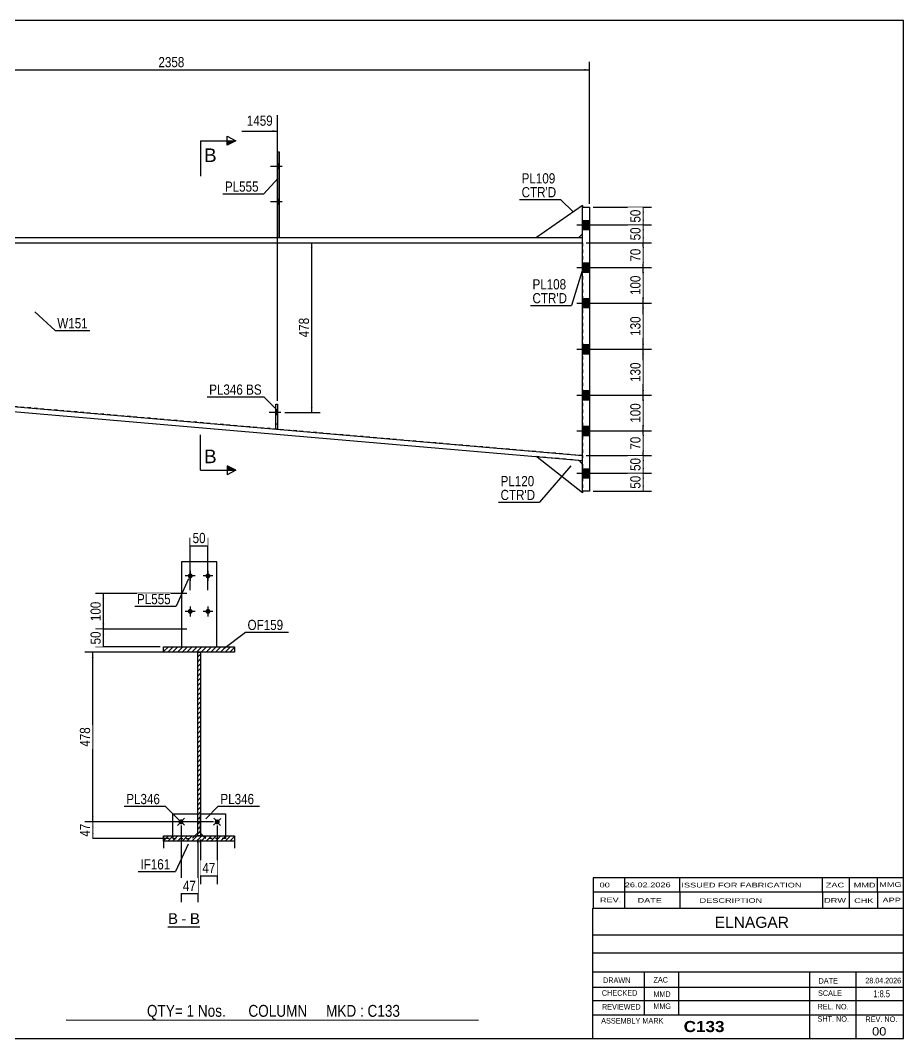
# Model space of a CAD drawing. Header units: millimetres. Extents: x -206 to 206, y -164 to 123.
# Drawn here: x -42.6 to 206.5, y -164.3 to 122.7 of the extents above; entities that cross this region are included whole.
import ezdxf

# ---------------------------------------------------------------- set-up
doc = ezdxf.new("R2010")
doc.units = ezdxf.units.MM
doc.linetypes.add('DXK_LINE_DOT1', pattern=[1.8814, 0.9407, -0.9407])
doc.linetypes.add('DXK_LINE_DOT2', pattern=[3.9198, 1.9599, -1.9599])
doc.styles.add('Arial', font='ARIAL.TTF', dxfattribs={"height": 0.2})
doc.styles.add('Arial Bold', font='ARIALBD.TTF', dxfattribs={"height": 0.2})
doc.styles.add('Arial Narrow', font='ARIALN.TTF', dxfattribs={"height": 0.2})

# ---------------------------------------------------------------- blocks, each defined once
blk = doc.blocks.new('Unknown-622305099-1209')
at = {"color": 5, "linetype": 'Continuous'}
for p, q in [((206.46, 122.67), (-203.54, 122.67)), ((-203.54, 122.67), (-203.54, -164.33)), ((206.46, -164.33), (206.46, 122.67)), ((-203.54, -164.33), (206.46, -164.33))]:
    blk.add_line(p, q, dxfattribs=at)
at = {"color": 174, "linetype": 'Continuous', "style": 'Arial'}
blk.add_text('Tekla structures', height=1.9102, rotation=90, dxfattribs=at).set_placement((-204.04, -163.83))
blk = doc.blocks.new('Unknown-622305099-13 - 1228')
at = {"color": 7, "linetype": 'Continuous'}
blk.add_line((-0.98, -132.79), (8.05, -132.79), dxfattribs=at)
at = {"color": 0, "linetype": 'Continuous'}
blk.add_wipeout([(1.87, -132.04), (1.87, -128.84), (-0.98, -128.84), (-0.98, -132.04)], dxfattribs=at)
blk.add_wipeout([(4.25, -132.04), (4.25, -128.84), (2.83, -128.84), (2.83, -132.04)], dxfattribs=at)
at = {"color": 96, "linetype": 'Continuous', "style": 'Arial'}
blk.add_text('B', height=3.06, dxfattribs=at).set_placement((-0.98, -132.04))
at = {"color": 0, "linetype": 'Continuous'}
blk.add_wipeout([(8.05, -132.04), (8.05, -128.84), (5.21, -128.84), (5.21, -132.04)], dxfattribs=at)
at = {"color": 96, "linetype": 'Continuous', "style": 'Arial'}
for s, p in [('B', (5.21, -132.04)), ('-', (2.83, -132.04))]:
    blk.add_text(s, height=3.06, dxfattribs=at).set_placement(p)
blk = doc.blocks.new('Bolt-622305099-1619 - 1602')
at = {"linetype": 'Continuous'}
blk.add_hatch(color=3, dxfattribs=at).paths.add_polyline_path([(29.94, 11.47), (29.94, 12.87), (29.44, 12.87), (29.44, 11.47)])
at = {"color": 3, "linetype": 'Continuous'}
for p, q in [((30.89, 12.17), (27.59, 12.17)), ((29.94, 12.87), (29.44, 12.87)), ((29.94, 11.47), (29.44, 11.47))]:
    blk.add_line(p, q, dxfattribs=at)
blk = doc.blocks.new('Bolt-622305099-1620 - 1602')
at = {"color": 3, "linetype": 'DXK_LINE_DOT2'}
for p, q in [((30.89, 12.17), (27.59, 12.17)), ((29.94, 12.87), (29.44, 12.87)), ((29.94, 11.47), (29.44, 11.47))]:
    blk.add_line(p, q, dxfattribs=at)
blk = doc.blocks.new('Bolt-622305099-1622 - 1602')
at = {"linetype": 'Continuous'}
for points in [[(30.44, 80.8), (30.44, 82.2), (29.94, 82.2), (29.94, 80.8)], [(30.44, 80.8), (30.44, 82.2), (29.94, 82.2), (29.94, 80.8)], [(30.44, 70.8), (30.44, 72.2), (29.94, 72.2), (29.94, 70.8)], [(30.44, 70.8), (30.44, 72.2), (29.94, 72.2), (29.94, 70.8)]]:
    blk.add_hatch(color=3, dxfattribs=at).paths.add_polyline_path(points)
at = {"color": 3, "linetype": 'Continuous'}
for p, q in [((31.24, 81.5), (27.94, 81.5)), ((31.24, 81.5), (27.94, 81.5)), ((30.44, 82.2), (29.94, 82.2)), ((30.44, 82.2), (29.94, 82.2)), ((30.44, 80.8), (29.94, 80.8)), ((30.44, 80.8), (29.94, 80.8)), ((30.44, 72.2), (29.94, 72.2)), ((30.44, 72.2), (29.94, 72.2)), ((31.24, 71.5), (27.94, 71.5)), ((31.24, 71.5), (27.94, 71.5)), ((30.44, 70.8), (29.94, 70.8)), ((30.44, 70.8), (29.94, 70.8))]:
    blk.add_line(p, q, dxfattribs=at)
blk = doc.blocks.new('Bolt-622305099-1624 - 1602')
at = {"linetype": 'Continuous'}
for points in [[(115.92, 66.3), (115.92, 63.7), (117.92, 63.7), (117.92, 66.3)], [(115.92, 66.3), (115.92, 63.7), (117.92, 63.7), (117.92, 66.3)], [(115.92, 54.3), (115.92, 51.7), (117.92, 51.7), (117.92, 54.3)], [(115.92, 54.3), (115.92, 51.7), (117.92, 51.7), (117.92, 54.3)], [(115.92, 44.3), (115.92, 41.7), (117.92, 41.7), (117.92, 44.3)], [(115.92, 44.3), (115.92, 41.7), (117.92, 41.7), (117.92, 44.3)], [(115.92, 31.3), (115.92, 28.7), (117.92, 28.7), (117.92, 31.3)], [(115.92, 31.3), (115.92, 28.7), (117.92, 28.7), (117.92, 31.3)], [(115.92, 18.3), (115.92, 15.7), (117.92, 15.7), (117.92, 18.3)], [(115.92, 18.3), (115.92, 15.7), (117.92, 15.7), (117.92, 18.3)], [(115.92, 8.3), (115.92, 5.7), (117.92, 5.7), (117.92, 8.3)], [(115.92, 8.3), (115.92, 5.7), (117.92, 5.7), (117.92, 8.3)], [(115.92, -3.7), (115.92, -6.3), (117.92, -6.3), (117.92, -3.7)], [(115.92, -3.7), (115.92, -6.3), (117.92, -6.3), (117.92, -3.7)]]:
    blk.add_hatch(color=3, dxfattribs=at).paths.add_polyline_path(points)
at = {"color": 3, "linetype": 'Continuous'}
for p, q in [((115.92, 66.3), (117.92, 66.3)), ((115.92, 66.3), (117.92, 66.3)), ((114.33, 65), (124.92, 65)), ((114.33, 65), (124.92, 65)), ((115.92, 63.7), (117.92, 63.7)), ((115.92, 63.7), (117.92, 63.7)), ((114.33, 53), (124.92, 53)), ((114.33, 53), (124.92, 53)), ((115.92, 54.3), (117.92, 54.3)), ((115.92, 54.3), (117.92, 54.3)), ((115.92, 51.7), (117.92, 51.7)), ((115.92, 51.7), (117.92, 51.7)), ((115.92, 44.3), (117.92, 44.3)), ((115.92, 44.3), (117.92, 44.3)), ((114.33, 43), (124.92, 43)), ((114.33, 43), (124.92, 43)), ((115.92, 41.7), (117.92, 41.7)), ((115.92, 41.7), (117.92, 41.7)), ((114.33, 30), (124.92, 30)), ((114.33, 30), (124.92, 30)), ((115.92, 31.3), (117.92, 31.3)), ((115.92, 31.3), (117.92, 31.3)), ((115.92, 28.7), (117.92, 28.7)), ((115.92, 28.7), (117.92, 28.7)), ((115.92, 18.3), (117.92, 18.3)), ((115.92, 18.3), (117.92, 18.3)), ((114.33, 17), (124.92, 17)), ((114.33, 17), (124.92, 17)), ((115.92, 15.7), (117.92, 15.7)), ((115.92, 15.7), (117.92, 15.7)), ((114.33, 7), (124.92, 7)), ((114.33, 7), (124.92, 7)), ((115.92, 8.3), (117.92, 8.3)), ((115.92, 8.3), (117.92, 8.3)), ((115.92, 5.7), (117.92, 5.7)), ((115.92, 5.7), (117.92, 5.7)), ((114.33, -5), (124.92, -5)), ((114.33, -5), (124.92, -5)), ((115.92, -3.7), (117.92, -3.7)), ((115.92, -3.7), (117.92, -3.7)), ((115.92, -6.3), (117.92, -6.3)), ((115.92, -6.3), (117.92, -6.3))]:
    blk.add_line(p, q, dxfattribs=at)
blk = doc.blocks.new('Part-622305099-1629 - 1602')
at = {"color": 7, "linetype": 'DXK_LINE_DOT1'}
for p, q in [((-115.92, 60), (115.92, 60)), ((-115.92, 60), (-115.92, 20)), ((115.92, 60), (115.92, 0)), ((115.92, 0), (-115.62, 19.97))]:
    blk.add_line(p, q, dxfattribs=at)
at = {"color": 2, "linetype": 'Continuous'}
blk.add_line((-115.92, 20), (-115.62, 19.97), dxfattribs=at)
blk = doc.blocks.new('Part-622305099-1651 - 1602')
at = {"color": 2, "linetype": 'Continuous'}
for p, q in [((29.44, 7.47), (29.44, 14.47)), ((29.44, 14.47), (29.94, 14.47)), ((29.94, 14.47), (29.94, 7.47)), ((29.94, 7.47), (29.44, 7.47))]:
    blk.add_line(p, q, dxfattribs=at)
at = {"color": 7, "linetype": 'DXK_LINE_DOT1'}
blk.add_line((29.44, 8.97), (29.94, 8.97), dxfattribs=at)
blk = doc.blocks.new('Part-622305099-1673 - 1602')
at = {"color": 7, "linetype": 'DXK_LINE_DOT1'}
for p, q in [((29.44, 7.47), (29.44, 14.47)), ((29.44, 14.47), (29.94, 14.47)), ((29.94, 14.47), (29.94, 7.47)), ((29.94, 7.47), (29.44, 7.47))]:
    blk.add_line(p, q, dxfattribs=at)
blk = doc.blocks.new('Part-622305099-1884 - 1602')
at = {"color": 2, "linetype": 'Continuous'}
for p, q in [((115.92, 70), (117.92, 70)), ((115.92, -10), (115.92, 70)), ((117.92, 70), (117.92, -10)), ((117.92, -10), (115.92, -10))]:
    blk.add_line(p, q, dxfattribs=at)
blk = doc.blocks.new('Part-622305099-1744 - 1602')
at = {"color": 2, "linetype": 'Continuous'}
for p, q in [((30.44, 85.5), (29.94, 85.5)), ((29.94, 85.5), (29.94, 61.5)), ((30.44, 61.5), (30.44, 85.5))]:
    blk.add_line(p, q, dxfattribs=at)
at = {"color": 7, "linetype": 'DXK_LINE_DOT1'}
blk.add_line((29.94, 61.5), (30.44, 61.5), dxfattribs=at)
blk = doc.blocks.new('Part-622305099-1826 - 1602')
at = {"color": 7, "linetype": 'DXK_LINE_DOT1'}
for p, q in [((114.92, -1.41), (102.98, -0.25)), ((103.17, -0.41), (102.98, -0.25)), ((114.92, -1.41), (114.93, -1.42)), ((115.92, -2.51), (115.92, -10))]:
    blk.add_line(p, q, dxfattribs=at)
at = {"color": 2, "linetype": 'Continuous'}
for p, q in [((115.92, -10.51), (103.17, -0.41)), ((114.93, -1.42), (115.92, -2.51)), ((115.92, -10), (115.92, -10.51))]:
    blk.add_line(p, q, dxfattribs=at)
blk = doc.blocks.new('Part-622305099-1855 - 1602')
at = {"color": 2, "linetype": 'Continuous'}
for p, q in [((115.92, 70.5), (102.92, 61.5)), ((115.92, 70.5), (115.92, 70)), ((114.92, 61.5), (115.92, 62.5))]:
    blk.add_line(p, q, dxfattribs=at)
at = {"color": 7, "linetype": 'DXK_LINE_DOT1'}
for p, q in [((115.92, 62.5), (115.92, 70)), ((102.92, 61.5), (114.92, 61.5))]:
    blk.add_line(p, q, dxfattribs=at)
blk = doc.blocks.new('Part-622305099-1889 - 1602')
at = {"color": 2, "linetype": 'Continuous'}
for p, q in [((-115.75, 18.48), (-115.62, 19.97)), ((115.79, -1.49), (-115.75, 18.48)), ((-115.62, 19.97), (115.92, 0)), ((115.92, 0), (115.79, -1.49))]:
    blk.add_line(p, q, dxfattribs=at)
blk = doc.blocks.new('Part-622305099-1894 - 1602')
at = {"color": 2, "linetype": 'Continuous'}
for p, q in [((-115.92, 61.5), (115.92, 61.5)), ((-115.92, 60), (115.92, 60))]:
    blk.add_line(p, q, dxfattribs=at)
at = {"color": 7, "linetype": 'DXK_LINE_DOT1'}
for p, q in [((-115.92, 60), (-115.92, 61.5)), ((115.92, 60), (115.92, 61.5))]:
    blk.add_line(p, q, dxfattribs=at)
blk = doc.blocks.new('Bolt-622305099-1233 - 1228')
at = {"linetype": 'Continuous'}
blk.add_hatch(color=3, dxfattribs=at).paths.add_polyline_path([(3.19, -102.73, -1), (2.23, -103.75, -1)])
at = {"color": 3, "linetype": 'Continuous'}
for p, q in [((1.7, -102.27), (3.73, -104.2)), ((3.68, -102.22), (1.75, -104.25))]:
    blk.add_line(p, q, dxfattribs=at)
blk = doc.blocks.new('Bolt-622305099-1232 - 1228')
at = {"linetype": 'Continuous'}
blk.add_hatch(color=3, dxfattribs=at).paths.add_polyline_path([(13.39, -103.75, -1), (12.43, -102.73, -1)])
at = {"color": 3, "linetype": 'Continuous'}
for p, q in [((13.93, -102.27), (11.9, -104.2)), ((13.88, -104.25), (11.95, -102.22))]:
    blk.add_line(p, q, dxfattribs=at)
blk = doc.blocks.new('Bolt-622305099-1235 - 1228')
at = {"linetype": 'Continuous'}
for points in [[(6.01, -33.91, -1), (4.61, -33.91, -1)], [(11.01, -33.91, -1), (9.61, -33.91, -1)], [(6.01, -43.91, -1), (4.61, -43.91, -1)], [(11.01, -43.91, -1), (9.61, -43.91, -1)]]:
    blk.add_hatch(color=3, dxfattribs=at).paths.add_polyline_path(points)
at = {"color": 3, "linetype": 'Continuous'}
for p, q in [((6.71, -33.91), (3.91, -33.91)), ((5.31, -32.51), (5.31, -35.31)), ((11.71, -33.91), (8.91, -33.91)), ((10.31, -32.51), (10.31, -35.31)), ((5.31, -42.51), (5.31, -45.31)), ((10.31, -42.51), (10.31, -45.31)), ((6.71, -43.91), (3.91, -43.91)), ((11.71, -43.91), (8.91, -43.91))]:
    blk.add_line(p, q, dxfattribs=at)
blk = doc.blocks.new('Part-622305099-1238 - 1228')
at = {"linetype": 'Continuous'}
h = blk.add_hatch(dxfattribs=at)
h.set_pattern_fill('', scale=0.3, style=0, pattern_type=0)
h.set_pattern_definition([(45, (7.4123, -55.4065), (-0.67352, 0.67352), [])])
h.paths.add_polyline_path([(8.21, -55.41), (7.41, -55.41), (7.41, -107.19), (8.21, -107.19)])
at = {"color": 2, "linetype": 'Continuous'}
for p, q in [((7.41, -55.41), (8.21, -55.41)), ((7.41, -107.19), (7.41, -55.41)), ((8.21, -55.41), (8.21, -107.19)), ((8.21, -107.19), (7.41, -107.19))]:
    blk.add_line(p, q, dxfattribs=at)
at = {"color": 7, "linetype": 'DXK_LINE_DOT1'}
for p, q in [((7.41, -109.18), (7.41, -107.19)), ((8.21, -109.18), (8.21, -107.19))]:
    blk.add_line(p, q, dxfattribs=at)
blk = doc.blocks.new('Part-622305099-1261 - 1228')
at = {"color": 2, "linetype": 'Continuous'}
for p, q in [((8.24, -106.44), (8.24, -100.94)), ((8.24, -100.94), (15.24, -100.94)), ((15.24, -100.94), (15.24, -107.19)), ((8.24, -106.44), (9, -107.19))]:
    blk.add_line(p, q, dxfattribs=at)
at = {"color": 7, "linetype": 'DXK_LINE_DOT1'}
for p, q in [((9, -107.19), (9.74, -107.94)), ((15.24, -107.94), (9.74, -107.94)), ((15.24, -107.19), (15.24, -107.94))]:
    blk.add_line(p, q, dxfattribs=at)
blk = doc.blocks.new('Part-622305099-1266 - 1228')
at = {"color": 2, "linetype": 'Continuous'}
for p, q in [((0.38, -107.19), (0.38, -100.94)), ((0.38, -100.94), (7.38, -100.94)), ((7.38, -100.94), (7.38, -106.44)), ((7.38, -106.44), (6.63, -107.19))]:
    blk.add_line(p, q, dxfattribs=at)
at = {"color": 7, "linetype": 'DXK_LINE_DOT1'}
for p, q in [((0.38, -107.19), (0.38, -107.94)), ((0.38, -107.94), (5.88, -107.94)), ((6.63, -107.19), (5.88, -107.94))]:
    blk.add_line(p, q, dxfattribs=at)
blk = doc.blocks.new('Part-622305099-1291 - 1228')
at = {"color": 2, "linetype": 'Continuous'}
for p, q in [((12.81, -29.91), (2.81, -29.91)), ((2.81, -29.91), (2.81, -53.91)), ((12.81, -53.91), (12.81, -29.91))]:
    blk.add_line(p, q, dxfattribs=at)
at = {"color": 7, "linetype": 'DXK_LINE_DOT1'}
blk.add_line((2.81, -53.91), (12.81, -53.91), dxfattribs=at)
blk = doc.blocks.new('Part-622305099-1317 - 1228')
at = {"linetype": 'Continuous'}
h = blk.add_hatch(dxfattribs=at)
h.set_pattern_fill('', scale=0.3, style=0, pattern_type=0)
h.set_pattern_definition([(45, (-2.1877, -107.1918), (-0.67352, 0.67352), [])])
h.paths.add_polyline_path([(17.81, -107.19), (-2.19, -107.19), (-2.19, -108.7), (17.81, -108.7)])
at = {"color": 7, "linetype": 'DXK_LINE_DOT1'}
for p, q in [((-2.19, -107.19), (-2.19, -108.7)), ((17.81, -107.19), (17.81, -108.7))]:
    blk.add_line(p, q, dxfattribs=at)
at = {"color": 2, "linetype": 'Continuous'}
for p, q in [((-2.19, -107.19), (17.81, -107.19)), ((-2.19, -108.7), (-2.19, -107.19)), ((-2.19, -108.7), (-2.19, -110.68)), ((17.81, -108.7), (-2.19, -108.7)), ((17.81, -107.19), (17.81, -108.7)), ((17.81, -108.7), (17.81, -110.68))]:
    blk.add_line(p, q, dxfattribs=at)
blk = doc.blocks.new('Part-622305099-1339 - 1228')
at = {"linetype": 'Continuous'}
h = blk.add_hatch(dxfattribs=at)
h.set_pattern_fill('', scale=0.3, style=0, pattern_type=0)
h.set_pattern_definition([(45, (-2.1877, -53.9065), (-0.67352, 0.67352), [])])
h.paths.add_polyline_path([(17.81, -53.91), (-2.19, -53.91), (-2.19, -55.41), (17.81, -55.41)])
at = {"color": 2, "linetype": 'Continuous'}
for p, q in [((-2.19, -53.91), (17.81, -53.91)), ((-2.19, -55.41), (-2.19, -53.91)), ((17.81, -53.91), (17.81, -55.41)), ((17.81, -55.41), (-2.19, -55.41))]:
    blk.add_line(p, q, dxfattribs=at)
blk = doc.blocks.new('StraightDimension-622305099-3480 - 1602')
at = {"linetype": 'Continuous'}
blk.add_hatch(color=7, dxfattribs=at).paths.add_polyline_path([(28.45, 91.72), (29.95, 91.47), (28.45, 91.22)])
at = {"color": 7, "linetype": 'Continuous'}
for p, q in [((29.95, 15.47), (29.95, 95.97)), ((19.88, 91.47), (29.95, 91.47))]:
    blk.add_line(p, q, dxfattribs=at)
at = {"color": 0}
blk.add_wipeout([(29.17, 92.37), (29.17, 96.57), (20.66, 96.57), (20.66, 92.37)], dxfattribs=at)
at = {"color": 3, "style": 'Arial Narrow'}
blk.add_text('1459', height=2.863, dxfattribs=at).set_placement((21.26, 92.97))
blk = doc.blocks.new('StraightDimension-622305099-2864 - 1602')
at = {"linetype": 'Continuous'}
for points in [[(132.75, 41.5), (133, 43), (133.25, 41.5)], [(133.25, 31.5), (133, 30), (132.75, 31.5)]]:
    blk.add_hatch(color=7, dxfattribs=at).paths.add_polyline_path(points)
at = {"color": 7, "linetype": 'Continuous'}
for p, q in [((123.42, 43), (135.4, 43)), ((133, 30), (133, 43)), ((123.42, 30), (135.4, 30))]:
    blk.add_line(p, q, dxfattribs=at)
at = {"color": 0}
blk.add_wipeout([(132.85, 39.84), (128.65, 39.84), (128.65, 33.16), (132.85, 33.16)], dxfattribs=at)
at = {"color": 3, "style": 'Arial Narrow'}
blk.add_text('130', height=2.863, rotation=90.0002, dxfattribs=at).set_placement((132.25, 33.76))
blk = doc.blocks.new('StraightDimension-622305099-2867 - 1602')
at = {"linetype": 'Continuous'}
for points in [[(132.75, 5.5), (133, 7), (133.25, 5.5)], [(133.25, 1.5), (133, 0), (132.75, 1.5)]]:
    blk.add_hatch(color=7, dxfattribs=at).paths.add_polyline_path(points)
at = {"color": 7, "linetype": 'Continuous'}
for p, q in [((123.42, 7), (135.4, 7)), ((133, 0), (133, 7)), ((116.92, 0), (135.4, 0))]:
    blk.add_line(p, q, dxfattribs=at)
at = {"color": 0}
blk.add_wipeout([(132.85, 5.93), (128.65, 5.93), (128.65, 1.07), (132.85, 1.07)], dxfattribs=at)
at = {"color": 3, "style": 'Arial Narrow'}
blk.add_text('70', height=2.863, rotation=90.0002, dxfattribs=at).set_placement((132.25, 1.67))
blk = doc.blocks.new('StraightDimension-622305099-2866 - 1602')
at = {"linetype": 'Continuous'}
for points in [[(132.75, 15.5), (133, 17), (133.25, 15.5)], [(133.25, 8.5), (133, 7), (132.75, 8.5)]]:
    blk.add_hatch(color=7, dxfattribs=at).paths.add_polyline_path(points)
at = {"color": 7, "linetype": 'Continuous'}
for p, q in [((123.42, 17), (135.4, 17)), ((133, 7), (133, 17)), ((123.42, 7), (135.4, 7))]:
    blk.add_line(p, q, dxfattribs=at)
at = {"color": 0}
blk.add_wipeout([(132.85, 15.34), (128.65, 15.34), (128.65, 8.66), (132.85, 8.66)], dxfattribs=at)
at = {"color": 3, "style": 'Arial Narrow'}
blk.add_text('100', height=2.863, rotation=90.0002, dxfattribs=at).set_placement((132.25, 9.26))
blk = doc.blocks.new('StraightDimension-622305099-2863 - 1602')
at = {"linetype": 'Continuous'}
for points in [[(132.75, 51.5), (133, 53), (133.25, 51.5)], [(133.25, 44.5), (133, 43), (132.75, 44.5)]]:
    blk.add_hatch(color=7, dxfattribs=at).paths.add_polyline_path(points)
at = {"color": 7, "linetype": 'Continuous'}
for p, q in [((123.42, 53), (135.4, 53)), ((133, 43), (133, 53)), ((123.42, 43), (135.4, 43))]:
    blk.add_line(p, q, dxfattribs=at)
at = {"color": 0}
blk.add_wipeout([(132.85, 51.34), (128.65, 51.34), (128.65, 44.66), (132.85, 44.66)], dxfattribs=at)
at = {"color": 3, "style": 'Arial Narrow'}
blk.add_text('100', height=2.863, rotation=90.0002, dxfattribs=at).set_placement((132.25, 45.26))
blk = doc.blocks.new('StraightDimension-622305099-2860 - 1602')
at = {"linetype": 'Continuous'}
for points in [[(132.75, 68.5), (133, 70), (133.25, 68.5)], [(133.25, 66.5), (133, 65), (132.75, 66.5)]]:
    blk.add_hatch(color=7, dxfattribs=at).paths.add_polyline_path(points)
at = {"color": 7, "linetype": 'Continuous'}
for p, q in [((118.92, 70), (135.4, 70)), ((133, 65), (133, 70)), ((123.42, 65), (135.4, 65))]:
    blk.add_line(p, q, dxfattribs=at)
at = {"color": 0}
blk.add_wipeout([(132.85, 69.93), (128.65, 69.93), (128.65, 65.07), (132.85, 65.07)], dxfattribs=at)
at = {"color": 3, "style": 'Arial Narrow'}
blk.add_text('50', height=2.863, rotation=90.0002, dxfattribs=at).set_placement((132.25, 65.67))
blk = doc.blocks.new('StraightDimension-622305099-2861 - 1602')
at = {"linetype": 'Continuous'}
for points in [[(132.75, 63.5), (133, 65), (133.25, 63.5)], [(133.25, 61.5), (133, 60), (132.75, 61.5)]]:
    blk.add_hatch(color=7, dxfattribs=at).paths.add_polyline_path(points)
at = {"color": 7, "linetype": 'Continuous'}
for p, q in [((123.42, 65), (135.4, 65)), ((133, 60), (133, 65)), ((116.92, 60), (135.4, 60))]:
    blk.add_line(p, q, dxfattribs=at)
at = {"color": 0}
blk.add_wipeout([(132.85, 64.93), (128.65, 64.93), (128.65, 60.07), (132.85, 60.07)], dxfattribs=at)
at = {"color": 3, "style": 'Arial Narrow'}
blk.add_text('50', height=2.863, rotation=90.0002, dxfattribs=at).set_placement((132.25, 60.67))
blk = doc.blocks.new('StraightDimension-622305099-2868 - 1602')
at = {"linetype": 'Continuous'}
for points in [[(132.75, -1.5), (133, 0), (133.25, -1.5)], [(133.25, -3.5), (133, -5), (132.75, -3.5)]]:
    blk.add_hatch(color=7, dxfattribs=at).paths.add_polyline_path(points)
at = {"color": 7, "linetype": 'Continuous'}
for p, q in [((116.92, 0), (135.4, 0)), ((133, -5), (133, 0)), ((123.42, -5), (135.4, -5))]:
    blk.add_line(p, q, dxfattribs=at)
at = {"color": 0}
blk.add_wipeout([(132.85, -0.07), (128.65, -0.07), (128.65, -4.93), (132.85, -4.93)], dxfattribs=at)
at = {"color": 3, "style": 'Arial Narrow'}
blk.add_text('50', height=2.863, rotation=90.0002, dxfattribs=at).set_placement((132.25, -4.33))
blk = doc.blocks.new('StraightDimension-622305099-1916 - 1602')
at = {"linetype": 'Continuous'}
for points in [[(39.3, 58.5), (39.55, 60), (39.8, 58.5)], [(39.8, 13.67), (39.55, 12.17), (39.3, 13.67)]]:
    blk.add_hatch(color=7, dxfattribs=at).paths.add_polyline_path(points)
at = {"color": 7, "linetype": 'Continuous'}
for p, q in [((32.02, 60), (41.95, 60)), ((39.55, 12.17), (39.55, 60)), ((32.02, 12.17), (41.95, 12.17))]:
    blk.add_line(p, q, dxfattribs=at)
at = {"color": 0}
blk.add_wipeout([(39.4, 39.43), (35.2, 39.43), (35.2, 32.74), (39.4, 32.74)], dxfattribs=at)
at = {"color": 3, "style": 'Arial Narrow'}
blk.add_text('478', height=2.863, rotation=90.0002, dxfattribs=at).set_placement((38.8, 33.34))
blk = doc.blocks.new('StraightDimension-622305099-1971 - 1602')
at = {"linetype": 'Continuous'}
for points in [[(-116.42, 108.47), (-117.92, 108.72), (-116.42, 108.97)], [(116.42, 108.97), (117.92, 108.72), (116.42, 108.47)]]:
    blk.add_hatch(color=7, dxfattribs=at).paths.add_polyline_path(points)
at = {"color": 7, "linetype": 'Continuous'}
for p, q in [((-117.92, 64), (-117.92, 110.97)), ((117.92, 71), (117.92, 110.97)), ((-117.92, 108.72), (117.92, 108.72))]:
    blk.add_line(p, q, dxfattribs=at)
at = {"color": 0}
blk.add_wipeout([(4.26, 108.87), (4.26, 113.07), (-4.26, 113.07), (-4.26, 108.87)], dxfattribs=at)
at = {"color": 3, "style": 'Arial Narrow'}
blk.add_text('2358', height=2.863, dxfattribs=at).set_placement((-3.66, 109.47))
blk = doc.blocks.new('StraightDimension-622305099-2862 - 1602')
at = {"linetype": 'Continuous'}
for points in [[(132.75, 58.5), (133, 60), (133.25, 58.5)], [(133.25, 54.5), (133, 53), (132.75, 54.5)]]:
    blk.add_hatch(color=7, dxfattribs=at).paths.add_polyline_path(points)
at = {"color": 7, "linetype": 'Continuous'}
for p, q in [((116.92, 60), (135.4, 60)), ((133, 53), (133, 60)), ((123.42, 53), (135.4, 53))]:
    blk.add_line(p, q, dxfattribs=at)
at = {"color": 0}
blk.add_wipeout([(132.85, 58.93), (128.65, 58.93), (128.65, 54.07), (132.85, 54.07)], dxfattribs=at)
at = {"color": 3, "style": 'Arial Narrow'}
blk.add_text('70', height=2.863, rotation=90.0002, dxfattribs=at).set_placement((132.25, 54.67))
blk = doc.blocks.new('StraightDimension-622305099-2865 - 1602')
at = {"linetype": 'Continuous'}
for points in [[(132.75, 28.5), (133, 30), (133.25, 28.5)], [(133.25, 18.5), (133, 17), (132.75, 18.5)]]:
    blk.add_hatch(color=7, dxfattribs=at).paths.add_polyline_path(points)
at = {"color": 7, "linetype": 'Continuous'}
for p, q in [((123.42, 30), (135.4, 30)), ((133, 17), (133, 30)), ((123.42, 17), (135.4, 17))]:
    blk.add_line(p, q, dxfattribs=at)
at = {"color": 0}
blk.add_wipeout([(132.85, 26.84), (128.65, 26.84), (128.65, 20.16), (132.85, 20.16)], dxfattribs=at)
at = {"color": 3, "style": 'Arial Narrow'}
blk.add_text('130', height=2.863, rotation=90.0002, dxfattribs=at).set_placement((132.25, 20.76))
blk = doc.blocks.new('StraightDimension-622305099-2869 - 1602')
at = {"linetype": 'Continuous'}
for points in [[(132.75, -6.5), (133, -5), (133.25, -6.5)], [(133.25, -8.5), (133, -10), (132.75, -8.5)]]:
    blk.add_hatch(color=7, dxfattribs=at).paths.add_polyline_path(points)
at = {"color": 7, "linetype": 'Continuous'}
for p, q in [((123.42, -5), (135.4, -5)), ((133, -10), (133, -5)), ((118.92, -10), (135.4, -10))]:
    blk.add_line(p, q, dxfattribs=at)
at = {"color": 0}
blk.add_wipeout([(132.85, -5.07), (128.65, -5.07), (128.65, -9.93), (132.85, -9.93)], dxfattribs=at)
at = {"color": 3, "style": 'Arial Narrow'}
blk.add_text('50', height=2.863, rotation=90.0002, dxfattribs=at).set_placement((132.25, -9.33))
blk = doc.blocks.new('StraightDimension-622305099-1439 - 1228')
at = {"linetype": 'Continuous'}
for points in [[(6.81, -25.66), (5.31, -25.41), (6.81, -25.16)], [(8.81, -25.16), (10.31, -25.41), (8.81, -25.66)]]:
    blk.add_hatch(color=7, dxfattribs=at).paths.add_polyline_path(points)
at = {"color": 7, "linetype": 'Continuous'}
for p, q in [((5.31, -37.91), (5.31, -23.16)), ((5.31, -25.41), (10.31, -25.41)), ((10.31, -37.91), (10.31, -23.16))]:
    blk.add_line(p, q, dxfattribs=at)
at = {"color": 0}
blk.add_wipeout([(10.24, -25.26), (10.24, -21.06), (5.38, -21.06), (5.38, -25.26)], dxfattribs=at)
at = {"color": 3, "style": 'Arial Narrow'}
blk.add_text('50', height=2.863, dxfattribs=at).set_placement((5.98, -24.66))
blk = doc.blocks.new('StraightDimension-622305099-1343 - 1228')
at = {"linetype": 'Continuous'}
for points in [[(-19.44, -40.41), (-19.19, -38.91), (-18.94, -40.41)], [(-18.94, -47.41), (-19.19, -48.91), (-19.44, -47.41)]]:
    blk.add_hatch(color=7, dxfattribs=at).paths.add_polyline_path(points)
at = {"color": 7, "linetype": 'Continuous'}
for p, q in [((4.31, -38.91), (-21.44, -38.91)), ((-19.19, -48.91), (-19.19, -38.91)), ((4.31, -48.91), (-21.44, -48.91))]:
    blk.add_line(p, q, dxfattribs=at)
at = {"color": 0}
blk.add_wipeout([(-19.34, -40.56), (-23.54, -40.56), (-23.54, -47.25), (-19.34, -47.25)], dxfattribs=at)
at = {"color": 3, "style": 'Arial Narrow'}
blk.add_text('100', height=2.863, rotation=90.0002, dxfattribs=at).set_placement((-19.94, -46.65))
blk = doc.blocks.new('StraightDimension-622305099-1360 - 1228')
at = {"linetype": 'Continuous'}
for points in [[(-19.44, -50.41), (-19.19, -48.91), (-18.94, -50.41)], [(-18.94, -52.41), (-19.19, -53.91), (-19.44, -52.41)]]:
    blk.add_hatch(color=7, dxfattribs=at).paths.add_polyline_path(points)
at = {"color": 7, "linetype": 'Continuous'}
for p, q in [((4.31, -48.91), (-21.44, -48.91)), ((-19.19, -53.91), (-19.19, -48.91)), ((-3.19, -53.91), (-21.44, -53.91))]:
    blk.add_line(p, q, dxfattribs=at)
at = {"color": 0}
blk.add_wipeout([(-19.34, -48.98), (-23.54, -48.98), (-23.54, -53.83), (-19.34, -53.83)], dxfattribs=at)
at = {"color": 3, "style": 'Arial Narrow'}
blk.add_text('50', height=2.863, rotation=90.0002, dxfattribs=at).set_placement((-19.94, -53.23))
blk = doc.blocks.new('StraightDimension-622305099-1372 - 1228')
at = {"linetype": 'Continuous'}
for points in [[(-22.44, -104.74), (-22.19, -103.24), (-21.94, -104.74)], [(-21.94, -106.44), (-22.19, -107.94), (-22.44, -106.44)]]:
    blk.add_hatch(color=7, dxfattribs=at).paths.add_polyline_path(points)
at = {"color": 7, "linetype": 'Continuous'}
for p, q in [((11.91, -103.24), (-24.44, -103.24)), ((-22.19, -107.94), (-22.19, -103.24)), ((-0.62, -107.94), (-24.44, -107.94))]:
    blk.add_line(p, q, dxfattribs=at)
at = {"color": 0}
blk.add_wipeout([(-22.34, -103.16), (-26.54, -103.16), (-26.54, -108.02), (-22.34, -108.02)], dxfattribs=at)
at = {"color": 3, "style": 'Arial Narrow'}
blk.add_text('47', height=2.863, rotation=90.0002, dxfattribs=at).set_placement((-22.94, -107.42))
blk = doc.blocks.new('StraightDimension-622305099-1388 - 1228')
at = {"linetype": 'Continuous'}
for points in [[(-22.44, -56.91), (-22.19, -55.41), (-21.94, -56.91)], [(-21.94, -101.74), (-22.19, -103.24), (-22.44, -101.74)]]:
    blk.add_hatch(color=7, dxfattribs=at).paths.add_polyline_path(points)
at = {"color": 7, "linetype": 'Continuous'}
for p, q in [((6.41, -55.41), (-24.44, -55.41)), ((-22.19, -103.24), (-22.19, -55.41)), ((11.91, -103.24), (-24.44, -103.24))]:
    blk.add_line(p, q, dxfattribs=at)
at = {"color": 0}
blk.add_wipeout([(-22.34, -75.98), (-26.54, -75.98), (-26.54, -82.66), (-22.34, -82.66)], dxfattribs=at)
at = {"color": 3, "style": 'Arial Narrow'}
blk.add_text('478', height=2.863, rotation=90.0002, dxfattribs=at).set_placement((-22.94, -82.06))
blk = doc.blocks.new('StraightDimension-622305099-1405 - 1228')
at = {"linetype": 'Continuous'}
for points in [[(9.71, -118.66), (8.21, -118.41), (9.71, -118.16)], [(11.41, -118.16), (12.91, -118.41), (11.41, -118.66)]]:
    blk.add_hatch(color=7, dxfattribs=at).paths.add_polyline_path(points)
at = {"color": 7, "linetype": 'Continuous'}
for p, q in [((12.91, -104.24), (12.91, -120.81)), ((8.21, -108.19), (8.21, -120.81)), ((8.21, -118.41), (12.91, -118.41))]:
    blk.add_line(p, q, dxfattribs=at)
at = {"color": 0}
blk.add_wipeout([(12.99, -118.26), (12.99, -114.06), (8.13, -114.06), (8.13, -118.26)], dxfattribs=at)
at = {"color": 3, "style": 'Arial Narrow'}
blk.add_text('47', height=2.863, dxfattribs=at).set_placement((8.73, -117.66))
blk = doc.blocks.new('StraightDimension-622305099-1422 - 1228')
at = {"linetype": 'Continuous'}
for points in [[(4.21, -123.69), (2.71, -123.44), (4.21, -123.19)], [(5.91, -123.19), (7.41, -123.44), (5.91, -123.69)]]:
    blk.add_hatch(color=7, dxfattribs=at).paths.add_polyline_path(points)
at = {"color": 7, "linetype": 'Continuous'}
for p, q in [((2.71, -104.24), (2.71, -125.84)), ((7.41, -108.19), (7.41, -125.84)), ((2.71, -123.44), (7.41, -123.44))]:
    blk.add_line(p, q, dxfattribs=at)
at = {"color": 0}
blk.add_wipeout([(7.49, -123.29), (7.49, -119.09), (2.63, -119.09), (2.63, -123.29)], dxfattribs=at)
at = {"color": 3, "style": 'Arial Narrow'}
blk.add_text('47', height=2.863, dxfattribs=at).set_placement((3.23, -122.69))
blk = doc.blocks.new('CBS_NAME_BLOG-622305099-3807')
at = {"color": 7, "linetype": 'Continuous'}
for p, q in [((118.87, -127.58), (206.39, -127.58)), ((118.87, -164.29), (118.87, -127.58)), ((118.87, -135.12), (206.39, -135.12)), ((118.95, -140.17), (206.46, -140.17)), ((118.87, -145.54), (206.39, -145.54)), ((133.4, -157.65), (133.4, -145.55)), ((143.08, -157.63), (143.08, -145.56)), ((180, -164.29), (180, -145.56)), ((193.05, -164.29), (193.05, -145.55)), ((118.88, -149.84), (206.46, -149.82)), ((118.87, -153.59), (206.39, -153.59)), ((118.87, -157.63), (206.39, -157.63)), ((118.87, -164.33), (206.46, -164.33))]:
    blk.add_line(p, q, dxfattribs=at)
at = {"color": 3, "linetype": 'Continuous', "style": 'Arial'}
blk.add_text('ELNAGAR', height=3.133, dxfattribs=at).set_placement((153.2, -133.11))
at = {"color": 3, "linetype": 'Continuous'}
for s, height, style, width, p in [('DRAWN', 1.566, 'Arial', 0.9, (121.7, -148.65)), ('ZAC', 1.565, 'Arial Narrow', 0.9, (135.96, -148.52)), ('DATE', 1.566, 'Arial', 0.9, (182.47, -148.81)), ('28.04.2026', 1.565, 'Arial Narrow', 0.9, (195.66, -148.75)), ('CHECKED', 1.566, 'Arial', 0.9, (121.36, -152.23)), ('MMD', 1.565, 'Arial Narrow', 0.9, (135.93, -152.57)), ('SCALE', 1.566, 'Arial', 0.9, (182.32, -152.29)), ('1:8.5', 1.957, 'Arial Narrow', 0.9, (197.93, -152.65)), ('REVIEWED', 1.566, 'Arial', 0.9, (121.39, -156.14)), ('MMG', 1.565, 'Arial Narrow', 0.9, (135.91, -155.97)), ('REL. NO.', 1.566, 'Arial', 0.9, (182.18, -156.1)), ('ASSEMBLY MARK', 1.5663, 'Arial', 0.9, (121.18, -160.07)), ('C133', 3.131, 'Arial Bold', 1.1, (144.45, -162.48)), ('SHT. NO.', 1.566, 'Arial', 0.9, (182.17, -159.56)), ('REV. NO.', 1.566, 'Arial', 0.9, (195.7, -159.65))]:
    blk.add_text(s, height=height, dxfattribs=dict(at, style=style, width=width)).set_placement(p)
at = {"color": 3, "style": 'Arial', "width": 1.1}
blk.add_text('00', height=2.349, dxfattribs=at).set_placement((197.57, -163.46))
blk = doc.blocks.new('CBS_CALLOFF-622305099-3806')
at = {"color": 7, "linetype": 'Continuous'}
blk.add_line((-29.66, -159.06), (86.57, -159.08), dxfattribs=at)
at = {"color": 3, "linetype": 'Continuous', "style": 'Arial Narrow'}
blk.add_text('QTY= 1 Nos.      COLUMN     MKD : C133', height=3.3405, dxfattribs=at).set_placement((-6.9, -158.17))
blk = doc.blocks.new('CBS_REVISION-622305099-3808')
at = {"color": 7, "linetype": 'Continuous'}
for p, q in [((118.96, -119.05), (118.96, -122.95)), ((127.77, -119.04), (127.76, -122.95)), ((143.35, -122.95), (143.35, -119.03)), ((183.62, -122.95), (183.63, -119.03)), ((191.18, -122.95), (191.18, -119.03)), ((199.1, -122.95), (199.09, -119.04)), ((118.96, -122.95), (206.46, -122.95)), ((118.96, -122.95), (118.96, -127.58)), ((127.75, -122.95), (127.75, -127.58)), ((143.35, -122.95), (143.35, -127.52)), ((183.6, -122.95), (183.6, -127.58)), ((191.15, -122.95), (191.15, -127.58)), ((199.09, -122.95), (199.09, -127.58)), ((118.96, -127.58), (206.46, -127.58))]:
    blk.add_line(p, q, dxfattribs=at)
blk.add_arc((162.71, -28092.33), 27973.31, 89.910387, 90.089622, dxfattribs=at)
at = {"color": 7, "style": 'Arial Narrow', "width": 1.7}
for s, height, p in [('00', 1.326, (120.73, -121.69)), ('26.02.2026', 1.326, (127.83, -121.66)), ('ISSUED FOR FABRICATION', 1.3257, (143.81, -121.72)), ('ZAC', 1.326, (184.52, -121.7)), ('MMD', 1.326, (192.38, -121.71))]:
    blk.add_text(s, height=height, dxfattribs=at).set_placement(p)
at = {"color": 7, "linetype": 'Continuous', "style": 'Arial Narrow', "width": 1.7}
for s, height, p in [('MMG', 1.326, (199.59, -121.56)), ('REV.', 1.326, (120.82, -125.91)), ('DATE', 1.326, (131.44, -126.02)), ('DESCRIPTION', 1.3257, (148.92, -126.07)), ('DRW', 1.326, (184.03, -126.02)), ('CHK', 1.326, (192.52, -126.11)), ('APP', 1.326, (200.52, -125.95))]:
    blk.add_text(s, height=height, dxfattribs=at).set_placement(p)
blk = doc.blocks.new('SectionMark-622305099-2070 - 1602')
at = {"linetype": 'Continuous'}
for points in [[(15.69, 87.5), (15.69, 88.75), (18.19, 88.75)], [(15.69, -4.14), (15.69, -2.89), (18.19, -4.14)]]:
    blk.add_hatch(color=30, dxfattribs=at).paths.add_polyline_path(points)
at = {"color": 30, "linetype": 'Continuous'}
for p, q in [((15.69, 87.5), (15.69, 90)), ((15.69, 90), (18.19, 88.75)), ((8.19, 88.75), (18.19, 88.75)), ((18.19, 88.75), (15.69, 87.5)), ((8.19, -4.14), (18.19, -4.14)), ((18.19, -4.14), (15.69, -2.89)), ((15.69, -2.89), (15.69, -5.39)), ((18.19, -4.14), (15.69, -5.39))]:
    blk.add_line(p, q, dxfattribs=at)
at = {"color": 0, "linetype": 'Continuous'}
for points in [[(12.75, 82.75), (12.75, 86.75), (9.19, 86.75), (9.19, 82.75)], [(12.75, -2.14), (12.75, 1.86), (9.19, 1.86), (9.19, -2.14)]]:
    blk.add_wipeout(points, dxfattribs=at)
at = {"color": 30, "linetype": 'Continuous'}
for p, q in [((8.19, 88.75), (8.19, 78.75)), ((8.19, -4.14), (8.19, 5.86))]:
    blk.add_line(p, q, dxfattribs=at)
at = {"color": 96, "linetype": 'Continuous', "style": 'Arial'}
for p in [(9.19, 82.75), (9.19, -2.14)]:
    blk.add_text('B', height=3.82, dxfattribs=at).set_placement(p)
blk = doc.blocks.new('Mark-622305099-1625 - 1602')
at = {"color": 0}
blk.add_wipeout([(-23.6, 35.87), (-23.6, 38.87), (-32.18, 38.87), (-32.18, 35.87)], dxfattribs=at)
blk.add_wipeout([(-23.6, 35.87), (-23.6, 38.87), (-32.18, 38.87), (-32.18, 35.87)], dxfattribs=at)
at = {"color": 7, "linetype": 'Continuous'}
for p, q in [((-38.47, 40.5), (-32.78, 35.27)), ((-32.78, 35.27), (-23, 35.27))]:
    blk.add_line(p, q, dxfattribs=at)
at = {"color": 3, "style": 'Arial Narrow'}
blk.add_text('W151', height=2.863, dxfattribs=at).set_placement((-32.18, 35.87))
blk = doc.blocks.new('MarkSet-622305099-2089 - 1602')
at = {"color": 0}
blk.add_wipeout([(20.16, 17.17), (20.16, 20.17), (10.65, 20.17), (10.65, 17.17)], dxfattribs=at)
blk.add_wipeout([(20.16, 17.17), (20.16, 20.17), (10.65, 20.17), (10.65, 17.17)], dxfattribs=at)
blk.add_wipeout([(25.44, 17.17), (25.44, 20.17), (21.06, 20.17), (21.06, 17.17)], dxfattribs=at)
blk.add_wipeout([(25.44, 17.17), (25.44, 20.17), (21.06, 20.17), (21.06, 17.17)], dxfattribs=at)
at = {"color": 7, "linetype": 'Continuous'}
for p in [(10.05, 16.57), (29.57, 13.04)]:
    blk.add_line(p, (26.04, 16.57), dxfattribs=at)
at = {"color": 3, "style": 'Arial Narrow'}
for s, p in [('PL346', (10.65, 17.17)), ('BS', (21.06, 17.17))]:
    blk.add_text(s, height=2.863, dxfattribs=at).set_placement(p)
blk = doc.blocks.new('Mark-622305099-1740 - 1602')
at = {"color": 7, "linetype": 'Continuous'}
blk.add_line((30.12, 78.23), (26.08, 73.79), dxfattribs=at)
at = {"color": 0}
blk.add_wipeout([(24.58, 74.39), (24.58, 77.39), (15.08, 77.39), (15.08, 74.39)], dxfattribs=at)
blk.add_wipeout([(24.58, 74.39), (24.58, 77.39), (15.08, 77.39), (15.08, 74.39)], dxfattribs=at)
at = {"color": 7, "linetype": 'Continuous'}
blk.add_line((14.48, 73.79), (26.08, 73.79), dxfattribs=at)
at = {"color": 3, "style": 'Arial Narrow'}
blk.add_text('PL555', height=2.863, dxfattribs=at).set_placement((15.08, 74.39))
blk = doc.blocks.new('Mark-622305099-1822 - 1602')
at = {"color": 0}
blk.add_wipeout([(102.31, -8.62), (102.31, -5.62), (92.81, -5.62), (92.81, -8.62)], dxfattribs=at)
blk.add_wipeout([(102.31, -8.62), (102.31, -5.62), (92.81, -5.62), (92.81, -8.62)], dxfattribs=at)
blk.add_wipeout([(102.56, -12.52), (102.56, -9.52), (92.81, -9.52), (92.81, -12.52)], dxfattribs=at)
blk.add_wipeout([(102.56, -12.52), (102.56, -9.52), (92.81, -9.52), (92.81, -12.52)], dxfattribs=at)
at = {"color": 7, "linetype": 'Continuous'}
for p in [(112.61, -2.87), (92.21, -13.12)]:
    blk.add_line(p, (103.81, -13.12), dxfattribs=at)
at = {"color": 3, "style": 'Arial Narrow'}
blk.add_text('PL120', height=2.863, dxfattribs=at).set_placement((92.81, -8.62))
at = {"color": 1, "style": 'Arial Narrow'}
blk.add_text("CTR'D", height=2.863, dxfattribs=at).set_placement((92.81, -12.52))
blk = doc.blocks.new('Mark-622305099-1851 - 1602')
at = {"color": 0}
blk.add_wipeout([(108.25, 76.71), (108.25, 79.71), (98.75, 79.71), (98.75, 76.71)], dxfattribs=at)
blk.add_wipeout([(108.25, 76.71), (108.25, 79.71), (98.75, 79.71), (98.75, 76.71)], dxfattribs=at)
blk.add_wipeout([(108.5, 72.81), (108.5, 75.81), (98.75, 75.81), (98.75, 72.81)], dxfattribs=at)
blk.add_wipeout([(108.5, 72.81), (108.5, 75.81), (98.75, 75.81), (98.75, 72.81)], dxfattribs=at)
at = {"color": 7, "linetype": 'Continuous'}
for p in [(98.15, 72.21), (113.29, 68.67)]:
    blk.add_line(p, (109.75, 72.21), dxfattribs=at)
at = {"color": 3, "style": 'Arial Narrow'}
blk.add_text('PL109', height=2.863, dxfattribs=at).set_placement((98.75, 76.71))
at = {"color": 1, "style": 'Arial Narrow'}
blk.add_text("CTR'D", height=2.863, dxfattribs=at).set_placement((98.75, 72.81))
blk = doc.blocks.new('Mark-622305099-1880 - 1602')
at = {"color": 0}
blk.add_wipeout([(111.31, 46.84), (111.31, 49.84), (101.81, 49.84), (101.81, 46.84)], dxfattribs=at)
blk.add_wipeout([(111.31, 46.84), (111.31, 49.84), (101.81, 49.84), (101.81, 46.84)], dxfattribs=at)
blk.add_wipeout([(111.56, 42.94), (111.56, 45.94), (101.81, 45.94), (101.81, 42.94)], dxfattribs=at)
blk.add_wipeout([(111.56, 42.94), (111.56, 45.94), (101.81, 45.94), (101.81, 42.94)], dxfattribs=at)
at = {"color": 7, "linetype": 'Continuous'}
for p in [(116.35, 53.97), (101.21, 42.34)]:
    blk.add_line(p, (112.81, 42.34), dxfattribs=at)
at = {"color": 3, "style": 'Arial Narrow'}
blk.add_text('PL108', height=2.863, dxfattribs=at).set_placement((101.81, 46.84))
at = {"color": 1, "style": 'Arial Narrow'}
blk.add_text("CTR'D", height=2.863, dxfattribs=at).set_placement((101.81, 42.94))
blk = doc.blocks.new('Mark-622305099-1335 - 1228')
at = {"color": 0}
blk.add_wipeout([(31.51, -49.16), (31.51, -46.16), (21.47, -46.16), (21.47, -49.16)], dxfattribs=at)
blk.add_wipeout([(31.51, -49.16), (31.51, -46.16), (21.47, -46.16), (21.47, -49.16)], dxfattribs=at)
at = {"color": 7, "linetype": 'Continuous'}
for p, q in [((14.78, -54.38), (20.87, -49.76)), ((20.87, -49.76), (33.01, -49.76))]:
    blk.add_line(p, q, dxfattribs=at)
at = {"color": 3, "style": 'Arial Narrow'}
blk.add_text('OF159', height=2.863, dxfattribs=at).set_placement((21.47, -49.16))
blk = doc.blocks.new('Mark-622305099-1256 - 1228')
at = {"color": 0}
blk.add_wipeout([(23.31, -98.23), (23.31, -95.23), (13.81, -95.23), (13.81, -98.23)], dxfattribs=at)
blk.add_wipeout([(23.31, -98.23), (23.31, -95.23), (13.81, -95.23), (13.81, -98.23)], dxfattribs=at)
at = {"color": 7, "linetype": 'Continuous'}
for p, q in [((9.67, -102.37), (13.21, -98.83)), ((13.21, -98.83), (24.81, -98.83))]:
    blk.add_line(p, q, dxfattribs=at)
at = {"color": 3, "style": 'Arial Narrow'}
blk.add_text('PL346', height=2.863, dxfattribs=at).set_placement((13.81, -98.23))
blk = doc.blocks.new('Mark-622305099-1262 - 1228')
at = {"color": 7, "linetype": 'Continuous'}
blk.add_line((1.81, -102.37), (-1.72, -98.83), dxfattribs=at)
at = {"color": 0}
blk.add_wipeout([(-3.22, -98.23), (-3.22, -95.23), (-12.73, -95.23), (-12.73, -98.23)], dxfattribs=at)
blk.add_wipeout([(-3.22, -98.23), (-3.22, -95.23), (-12.73, -95.23), (-12.73, -98.23)], dxfattribs=at)
at = {"color": 7, "linetype": 'Continuous'}
blk.add_line((-13.33, -98.83), (-1.72, -98.83), dxfattribs=at)
at = {"color": 3, "style": 'Arial Narrow'}
blk.add_text('PL346', height=2.863, dxfattribs=at).set_placement((-12.73, -98.23))
blk = doc.blocks.new('Mark-622305099-1287 - 1228')
at = {"color": 7, "linetype": 'Continuous'}
blk.add_line((4.84, -34.74), (1.31, -42.47), dxfattribs=at)
at = {"color": 0}
blk.add_wipeout([(-0.19, -41.87), (-0.19, -38.87), (-9.7, -38.87), (-9.7, -41.87)], dxfattribs=at)
blk.add_wipeout([(-0.19, -41.87), (-0.19, -38.87), (-9.7, -38.87), (-9.7, -41.87)], dxfattribs=at)
at = {"color": 7, "linetype": 'Continuous'}
blk.add_line((-10.3, -42.47), (1.31, -42.47), dxfattribs=at)
at = {"color": 3, "style": 'Arial Narrow'}
blk.add_text('PL555', height=2.863, dxfattribs=at).set_placement((-9.7, -41.87))
blk = doc.blocks.new('Mark-622305099-1313 - 1228')
at = {"color": 7, "linetype": 'Continuous'}
blk.add_line((4.71, -109.49), (1.18, -117.23), dxfattribs=at)
at = {"color": 0}
blk.add_wipeout([(-0.32, -116.63), (-0.32, -113.63), (-8.73, -113.63), (-8.73, -116.63)], dxfattribs=at)
blk.add_wipeout([(-0.32, -116.63), (-0.32, -113.63), (-8.73, -113.63), (-8.73, -116.63)], dxfattribs=at)
at = {"color": 7, "linetype": 'Continuous'}
blk.add_line((-9.33, -117.23), (1.18, -117.23), dxfattribs=at)
at = {"color": 3, "style": 'Arial Narrow'}
blk.add_text('IF161', height=2.863, dxfattribs=at).set_placement((-8.73, -116.63))

msp = doc.modelspace()

# ---------------------------------------------------------------- block references
for name in ['Unknown-622305099-1209', 'Part-622305099-1744 - 1602', 'Bolt-622305099-1622 - 1602', 'Part-622305099-1855 - 1602', 'Part-622305099-1884 - 1602', 'Bolt-622305099-1624 - 1602', 'Part-622305099-1894 - 1602', 'Part-622305099-1629 - 1602', 'Part-622305099-1889 - 1602', 'Part-622305099-1651 - 1602', 'Part-622305099-1673 - 1602', 'Bolt-622305099-1619 - 1602', 'Bolt-622305099-1620 - 1602', 'Part-622305099-1826 - 1602', 'Part-622305099-1291 - 1228', 'Bolt-622305099-1235 - 1228', 'Part-622305099-1339 - 1228', 'Part-622305099-1238 - 1228', 'Part-622305099-1266 - 1228', 'Bolt-622305099-1233 - 1228', 'Part-622305099-1261 - 1228', 'Bolt-622305099-1232 - 1228', 'Part-622305099-1317 - 1228', 'CBS_REVISION-622305099-3808', 'CBS_NAME_BLOG-622305099-3807', 'CBS_CALLOFF-622305099-3806']:
    msp.add_blockref(name, (0, 0))

# ---------------------------------------------------------------- next in the draw order: block references
for name in ['StraightDimension-622305099-3480 - 1602', 'StraightDimension-622305099-2860 - 1602', 'StraightDimension-622305099-1916 - 1602', 'Mark-622305099-1625 - 1602', 'StraightDimension-622305099-2864 - 1602', 'StraightDimension-622305099-2867 - 1602', 'Mark-622305099-1822 - 1602', 'StraightDimension-622305099-1439 - 1228', 'Mark-622305099-1335 - 1228', 'StraightDimension-622305099-1372 - 1228', 'Unknown-622305099-13 - 1228']:
    msp.add_blockref(name, (0, 0))

# ---------------------------------------------------------------- next in the draw order: block references
for name in ['StraightDimension-622305099-2861 - 1602', 'StraightDimension-622305099-2863 - 1602', 'StraightDimension-622305099-2866 - 1602', 'StraightDimension-622305099-2868 - 1602', 'StraightDimension-622305099-1343 - 1228', 'StraightDimension-622305099-1388 - 1228']:
    msp.add_blockref(name, (0, 0))

# ---------------------------------------------------------------- next in the draw order: block references
for name in ['StraightDimension-622305099-1971 - 1602', 'StraightDimension-622305099-2862 - 1602', 'StraightDimension-622305099-2865 - 1602', 'StraightDimension-622305099-2869 - 1602', 'Mark-622305099-1287 - 1228', 'StraightDimension-622305099-1360 - 1228', 'Mark-622305099-1262 - 1228', 'Mark-622305099-1256 - 1228', 'StraightDimension-622305099-1405 - 1228']:
    msp.add_blockref(name, (0, 0))

# ---------------------------------------------------------------- next in the draw order: block references
for name in ['SectionMark-622305099-2070 - 1602', 'Mark-622305099-1851 - 1602', 'Mark-622305099-1880 - 1602', 'StraightDimension-622305099-1422 - 1228']:
    msp.add_blockref(name, (0, 0))

# ---------------------------------------------------------------- next in the draw order: block references
for name in ['Mark-622305099-1740 - 1602', 'MarkSet-622305099-2089 - 1602', 'Mark-622305099-1313 - 1228']:
    msp.add_blockref(name, (0, 0))

doc.saveas('drawing.dxf')
